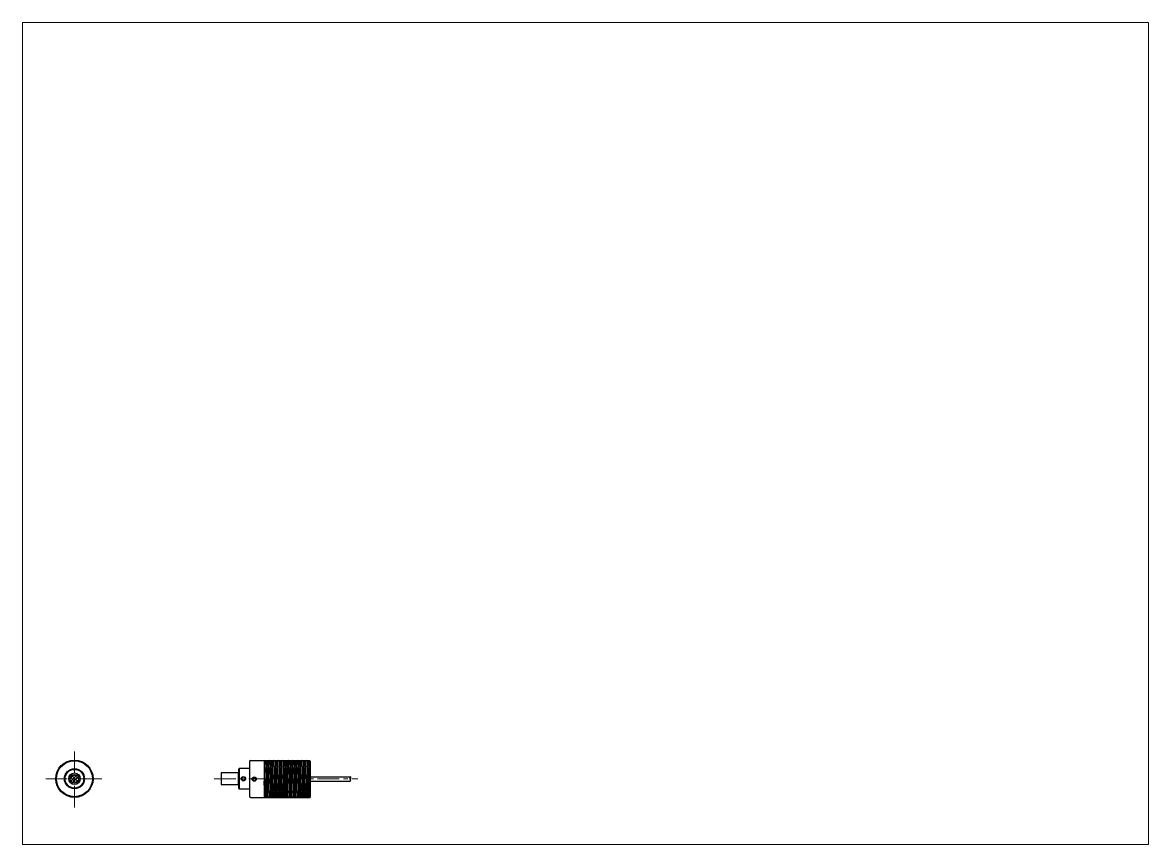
# Paper-space layout 'A3_1_2' of a CAD drawing. Header units: millimetres. Extents: x 0 to 392, y 0 to 286.
# The model-space entities are those that its viewports show. They can reach past a viewport. Long polylines and large blocks are cut down to what shows.
import ezdxf

# ---------------------------------------------------------------- set-up
doc = ezdxf.new("R2010")
doc.units = ezdxf.units.MM
doc.linetypes.add('CENTER', pattern=[2, 1.25, -0.25, 0.25, -0.25])
doc.layers.get('0').update_dxf_attribs({"lineweight": 30})
doc.layers.add('2KD_寸法１', color=7, linetype='Continuous', lineweight=15)
doc.layers.add('PINOFF', color=6, linetype='Continuous', lineweight=9, plot=False)

# ---------------------------------------------------------------- blocks, each defined once
blk = doc.blocks.new('A$C15A41AE8')
for radius in [13, 12.5, 7, 6.5, 4, 3]:
    blk.add_circle((0, 0), radius)
blk = doc.blocks.new('A$C168D57CC')
at = {"ltscale": 0.5}
for p, q in [((20, -8.75), (20, 16.75)), ((20.5, 16.75), (61.5, 16.75)), ((30, 16.75), (30, -9.25)), ((30, -0.58), (30.5, 16.75)), ((31.25, 15.94), (30.5, 16.75)), ((31.25, 15.94), (30.5, -8.44)), ((32, 16.75), (31.25, 15.94)), ((31.25, -9.25), (32, 16.75)), ((32.75, 15.94), (32, 16.75)), ((32.75, 15.94), (32, -8.44)), ((33.5, 16.75), (32.75, 15.94)), ((32.75, -9.25), (33.5, 16.75)), ((34.25, 15.94), (33.5, 16.75)), ((34.25, 15.94), (33.5, -8.44)), ((35, 16.75), (34.25, 15.94)), ((34.25, -9.25), (35, 16.75)), ((35.75, 15.94), (35, 16.75)), ((35.75, 15.94), (35, -8.44)), ((36.5, 16.75), (35.75, 15.94)), ((35.75, -9.25), (36.5, 16.75)), ((37.25, 15.94), (36.5, 16.75)), ((37.25, 15.94), (36.5, -8.44)), ((38, 16.75), (37.25, 15.94)), ((37.25, -9.25), (38, 16.75)), ((38.75, 15.94), (38, 16.75)), ((38.75, 15.94), (38, -8.44)), ((39.5, 16.75), (38.75, 15.94)), ((38.75, -9.25), (39.5, 16.75)), ((40.25, 15.94), (39.5, 16.75)), ((40.25, 15.94), (39.5, -8.44)), ((41, 16.75), (40.25, 15.94)), ((40.25, -9.25), (41, 16.75)), ((41.75, 15.94), (41, 16.75)), ((41.75, 15.94), (41, -8.44)), ((42.5, 16.75), (41.75, 15.94)), ((41.75, -9.25), (42.5, 16.75)), ((43.25, 15.94), (42.5, 16.75)), ((43.25, 15.94), (42.5, -8.44)), ((44, 16.75), (43.25, 15.94)), ((43.25, -9.25), (44, 16.75)), ((44.75, 15.94), (44, 16.75)), ((44.75, 15.94), (44, -8.44)), ((45.5, 16.75), (44.75, 15.94)), ((44.75, -9.25), (45.5, 16.75)), ((46.25, 15.94), (45.5, 16.75)), ((46.25, 15.94), (45.5, -8.44)), ((47, 16.75), (46.25, 15.94)), ((46.25, -9.25), (47, 16.75)), ((47.75, 15.94), (47, 16.75)), ((47.75, 15.94), (47, -8.44)), ((48.5, 16.75), (47.75, 15.94)), ((47.75, -9.25), (48.5, 16.75)), ((49.25, 15.94), (48.5, 16.75)), ((49.25, 15.94), (48.5, -8.44)), ((50, 16.75), (49.25, 15.94)), ((49.25, -9.25), (50, 16.75)), ((50.75, 15.94), (50, 16.75)), ((50.75, 15.94), (50, -8.44)), ((51.5, 16.75), (50.75, 15.94)), ((50.75, -9.25), (51.5, 16.75)), ((52.25, 15.94), (51.5, 16.75)), ((52.25, 15.94), (51.5, -8.44)), ((53, 16.75), (52.25, 15.94)), ((52.25, -9.25), (53, 16.75)), ((53.75, 15.94), (53, 16.75)), ((53.75, 15.94), (53, -8.44)), ((54.5, 16.75), (53.75, 15.94)), ((53.75, -9.25), (54.5, 16.75)), ((55.25, 15.94), (54.5, 16.75)), ((55.25, 15.94), (54.5, -8.44)), ((56, 16.75), (55.25, 15.94)), ((55.25, -9.25), (56, 16.75)), ((56.75, 15.94), (56, 16.75)), ((56.75, 15.94), (56, -8.44)), ((57.5, 16.75), (56.75, 15.94)), ((56.75, -9.25), (57.5, 16.75)), ((58.25, 15.94), (57.5, 16.75)), ((58.25, 15.94), (57.5, -8.44)), ((59, 16.75), (58.25, 15.94)), ((58.25, -9.25), (59, 16.75)), ((59.75, 15.94), (59, 16.75)), ((59.75, 15.94), (59, -8.44)), ((60.5, 16.75), (59.75, 15.94)), ((59.75, -9.25), (60.5, 16.75)), ((61.25, 15.94), (60.5, 16.75)), ((61.25, 15.94), (60.5, -8.44)), ((61.76, 16.49), (61.25, 15.94)), ((61.25, -9.25), (61.99, 16.26)), ((61.5, 16.75), (62, 16.25)), ((12.5, 11), (12.5, -3)), ((61.5, -9.25), (20.5, -9.25)), ((30.5, -8.44), (30, -8.98)), ((31.25, -9.25), (30.5, -8.44)), ((32, -8.44), (31.25, -9.25)), ((32.75, -9.25), (32, -8.44)), ((33.5, -8.44), (32.75, -9.25)), ((34.25, -9.25), (33.5, -8.44)), ((35, -8.44), (34.25, -9.25)), ((35.75, -9.25), (35, -8.44)), ((36.5, -8.44), (35.75, -9.25)), ((37.25, -9.25), (36.5, -8.44)), ((38, -8.44), (37.25, -9.25)), ((38.75, -9.25), (38, -8.44)), ((39.5, -8.44), (38.75, -9.25)), ((40.25, -9.25), (39.5, -8.44)), ((41, -8.44), (40.25, -9.25)), ((41.75, -9.25), (41, -8.44)), ((42.5, -8.44), (41.75, -9.25)), ((43.25, -9.25), (42.5, -8.44)), ((44, -8.44), (43.25, -9.25)), ((44.75, -9.25), (44, -8.44)), ((45.5, -8.44), (44.75, -9.25)), ((46.25, -9.25), (45.5, -8.44)), ((47, -8.44), (46.25, -9.25)), ((47.75, -9.25), (47, -8.44)), ((48.5, -8.44), (47.75, -9.25)), ((49.25, -9.25), (48.5, -8.44)), ((50, -8.44), (49.25, -9.25)), ((50.75, -9.25), (50, -8.44)), ((51.5, -8.44), (50.75, -9.25)), ((52.25, -9.25), (51.5, -8.44)), ((53, -8.44), (52.25, -9.25)), ((53.75, -9.25), (53, -8.44)), ((54.5, -8.44), (53.75, -9.25)), ((55.25, -9.25), (54.5, -8.44)), ((56, -8.44), (55.25, -9.25)), ((56.75, -9.25), (56, -8.44)), ((57.5, -8.44), (56.75, -9.25)), ((58.25, -9.25), (57.5, -8.44)), ((59, -8.44), (58.25, -9.25)), ((59.75, -9.25), (59, -8.44)), ((60.5, -8.44), (59.75, -9.25)), ((61.25, -9.25), (60.5, -8.44)), ((62, -8.44), (61.25, -9.25)), ((62, -8.75), (61.5, -9.25))]:
    blk.add_line(p, q, dxfattribs=at)
for p, q in [((20.5, 16.75), (20, 16.25)), ((62, 16.25), (62, -8.75)), ((62, 5.25), (89.92, 5.25)), ((62, 2.25), (89.92, 2.25)), ((20.5, -9.25), (20, -8.75))]:
    blk.add_line(p, q)
for points in [[(12, 8), (0, 8), (0, 0), (12, 0)], [(20, 11), (12.5, 11), (12, 10.5), (12, -2.5), (12.5, -3), (20, -3)]]:
    blk.add_lwpolyline(points, close=True, dxfattribs=at)
for centre, radius in [((15.5, 4), 1.5), ((15.5, 4), 1.2), ((23, 3.75), 1.5), ((23, 3.75), 1.2)]:
    blk.add_circle(centre, radius)
blk.add_arc((90.56, 2.93), 0.936, 136.68202, 226.38325)
at = {"extrusion": (0, 0, -1)}
blk.add_ellipse((89.92, 4.41), major_axis=(0, 0.842), ratio=0.448876, start_param=1.570796326794872, end_param=7.853981633974458, dxfattribs=at)

msp = doc.modelspace()

# ---------------------------------------------------------------- hatches: boundary and pattern name
h = msp.add_hatch()
h.set_pattern_fill('ANSI37', color=256, scale=0.5, style=0)
h.set_pattern_definition([(45, (-97.5533, -140.9157), (-1.122532, 1.122532), []), (135, (-97.5533, -140.9157), (-1.122532, -1.122532), [])])
h.paths.add_polyline_path([(32.165, 44.765, 1), (38.165, 44.765, 1)])

# ---------------------------------------------------------------- linework, layer by layer
at = {"layer": '2KD_寸法１', "linetype": 'CENTER', "ltscale": 3}
for p, q in [((35.165, 24.765), (35.165, 64.765)), ((15.165, 44.765), (55.165, 44.765)), ((132.5, 44.765), (232.5, 44.765))]:
    msp.add_line(p, q, dxfattribs=at)

# ---------------------------------------------------------------- block references
for name, p in [('A$C15A41AE8', (35.165, 44.765)), ('A$C168D57CC', (137.363, 40.765))]:
    msp.add_blockref(name, p)

psp = doc.layouts.new('A3_1_2')

# ---------------------------------------------------------------- viewports
at = {"layer": 'PINOFF', "color": 7, "lineweight": 0}
psp.add_viewport(center=(195.5, 142.5), size=(392, 286), view_center_point=(391, 285), view_height=572.00001, dxfattribs=at)

doc.saveas('drawing.dxf')
